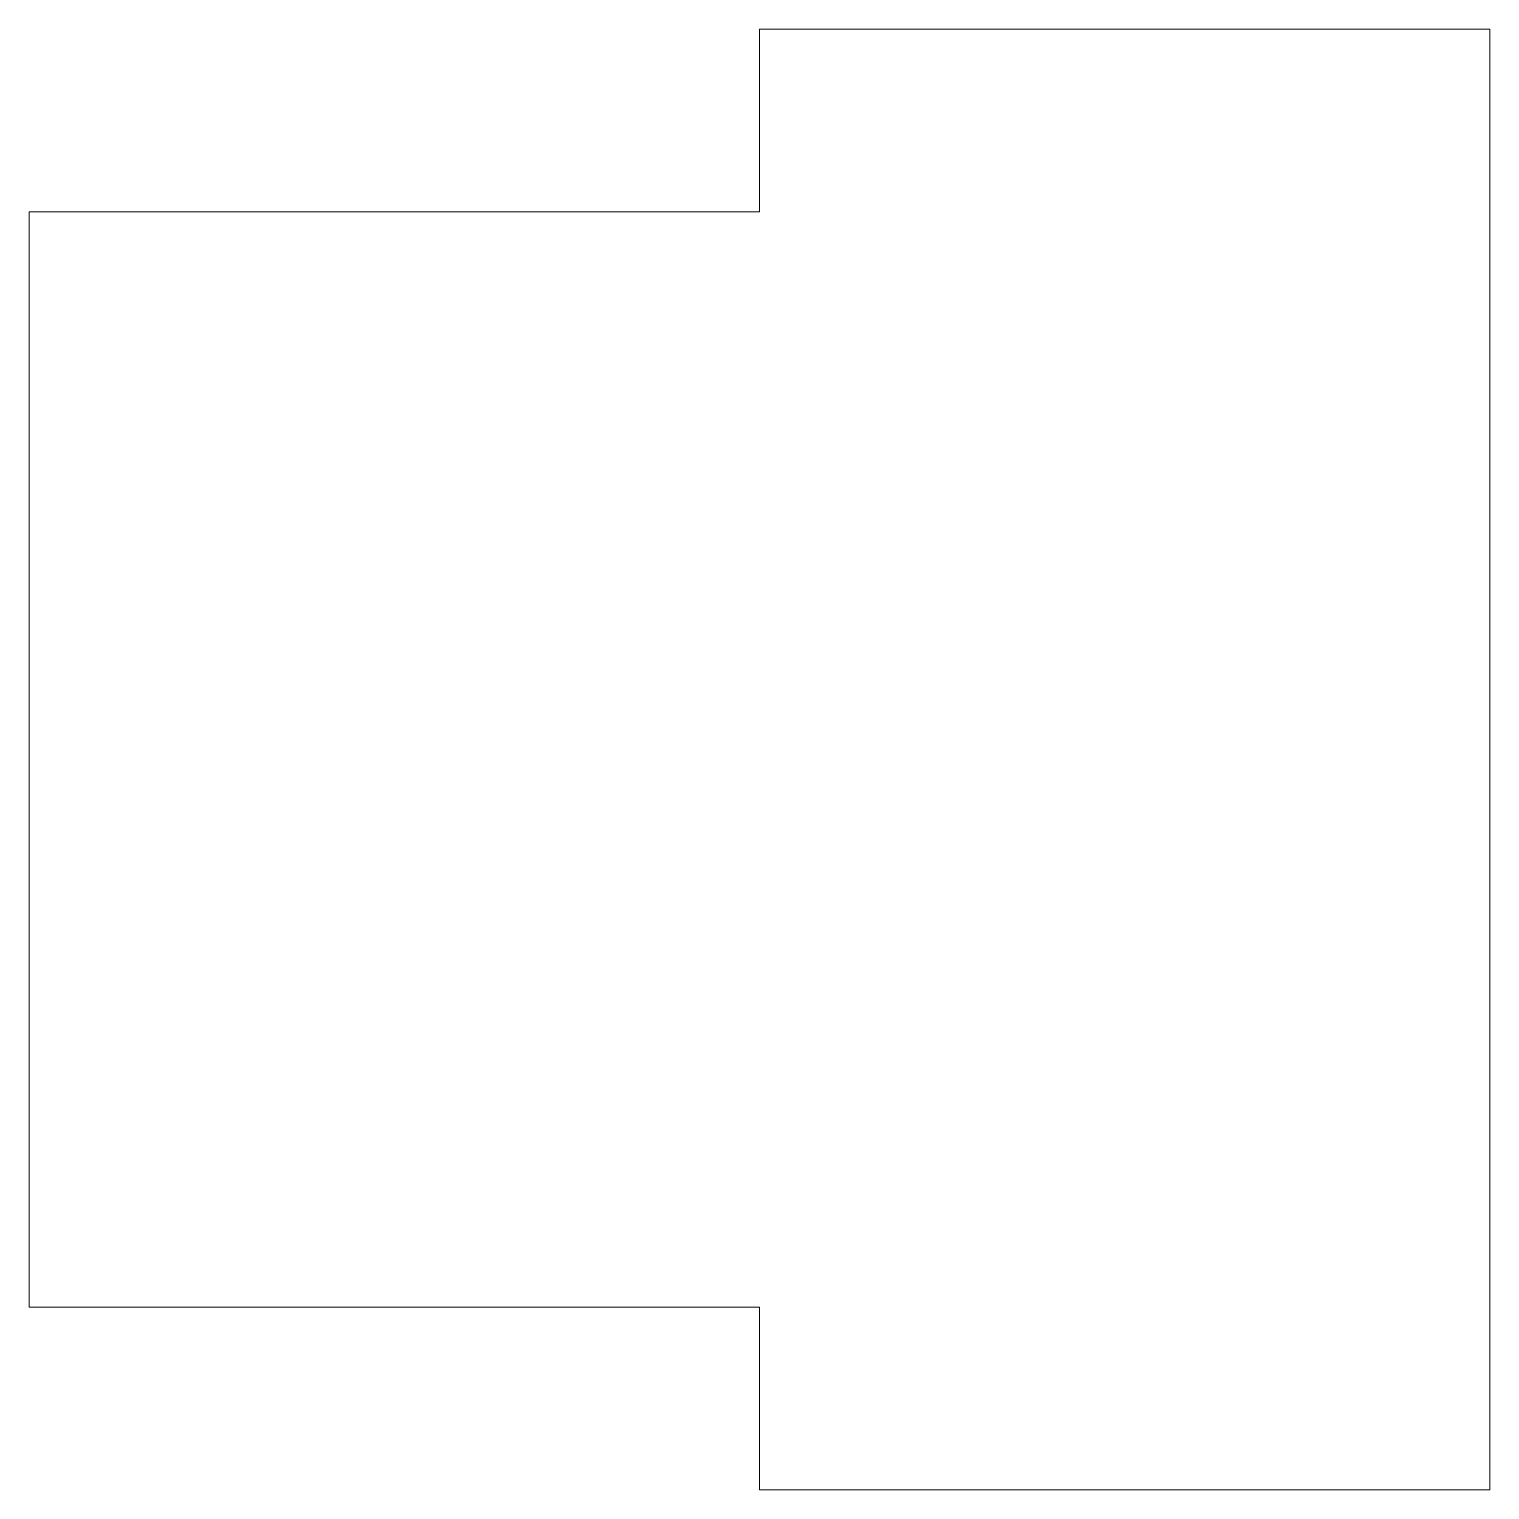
# Model space of a CAD drawing. Header units: inches. Extents: x 8.87 to 9.87, y -1 to 0.
import ezdxf

# ---------------------------------------------------------------- set-up
doc = ezdxf.new("R2010")
doc.units = ezdxf.units.IN
doc.header["$MEASUREMENT"] = 0

msp = doc.modelspace()

# ---------------------------------------------------------------- linework, layer by layer
at = {"color": 7, "linetype": 'Continuous', "lineweight": 15}
for p, q in [((9.8662, 0), (9.3662, 0)), ((9.3662, 0), (9.3662, -0.125)), ((9.8662, 0), (9.8662, -1)), ((8.8662, -0.125), (9.3662, -0.125)), ((8.8662, -0.125), (8.8662, -0.875)), ((8.8662, -0.875), (9.3662, -0.875)), ((9.3662, -1), (9.3662, -0.875)), ((9.8662, -1), (9.3662, -1))]:
    msp.add_line(p, q, dxfattribs=at)

doc.saveas('drawing.dxf')
